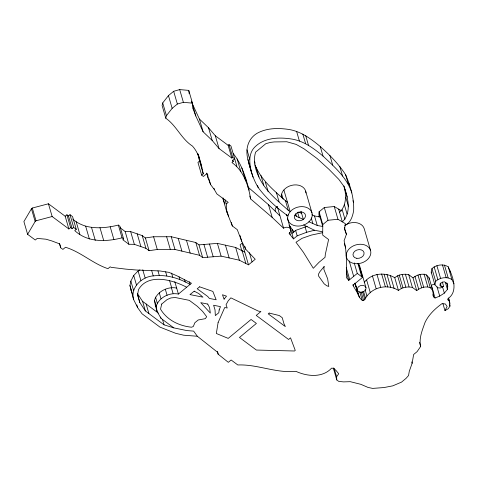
<?xml version="1.0" encoding="UTF-8"?>
<svg xmlns="http://www.w3.org/2000/svg" width="478" height="478" viewBox="0 0 478 478"><rect width="100%" height="100%" fill="white"/><g stroke="black" fill="none" stroke-linecap="round" stroke-linejoin="round"><path stroke-width="0.72" d="M319.041 217.072L319.083 211.832L324.293 207.518L334.253 206.532L341.633 210.888M319.083 211.832L322.781 224.576L322.722 231.818L314.434 230.235L303.709 224.983M287.983 215.889C276.72 208.038 266.431 198.507 258.168 187.519C252.976 178.921 250.335 169.254 247.939 159.586C245.238 149.572 247.676 139.122 256.877 133.404C266.168 128.212 277.037 127.853 287.362 129.245C300.196 130.829 310.628 138.489 320.26 146.531C329.73 154.968 338.741 164.085 345.648 174.787C350.416 186.139 354.24 198.298 353.648 210.738C352.543 216.642 350.738 222.467 345.086 225.485M251.786 173.323C249.719 165.131 247.974 155.792 253.483 148.509C262.41 138.005 277.377 137.001 290.134 138.805C302.974 140.383 313.401 148.043 323.038 156.091C334.319 166.762 347.052 177.643 351.838 192.945M432.859 294.717L433.48 296.838L435.052 298.009L439.73 296.109L444.343 293.122L447.438 289.417L447.653 284.141L444.504 281.799L442.168 282.235L440.065 283.974L439.981 285.587L441.278 286.555L443.62 286.364L442.389 282.116M333.28 367.899L336.775 379.932L338.741 381.396L343.533 381.892L350.237 381.671L360.836 384.324L368.024 387.425L372.613 388.405L384.019 387.55L392.773 385.848L401.502 382.137L406.061 378.361L408.559 375.523L409.264 371.352L412.12 363.31L413.637 354.503L417.109 351.629L420.658 346.454C418.734 338.328 422.361 329.981 425.056 322.393C428.742 314.62 435.064 308.728 441.899 303.709L445.323 303.942L447.121 306.529L444.958 310.61L442.903 303.53M336.775 379.932L336.614 376.766L338.717 373.76L335.759 370.157L333.286 368.317L331.595 368.138C322.507 378.074 307.127 376.497 295.906 371.334C276.296 373.455 257.481 364.152 237.829 364.971L231.137 359.994L228.317 362.33L218.141 354.18L217.753 352.417L197.318 336.249L183.672 335.203L175.671 333.303L159.981 327.137L142.074 313.813L137.628 307.623L133.589 299.497L129.938 285.515L130.864 281.112L133.715 275.495L138.094 270.966L139.929 269.897M133.589 299.497C130.136 287.684 141.894 276.601 153.223 275.908C166.129 274.282 178.892 278.077 190.047 284.434L189.258 281.703M339.571 212.31C346.586 205.791 346.46 194.612 343.951 186.014M338.645 209.125L342.344 221.87C351.641 212.889 348.092 198.268 344.375 187.424M443.62 286.364L440.519 287.959L437.938 287.864L434.896 284.822L431.198 272.084L431.963 268.606C436.163 264.734 443.309 263.587 448.221 266.814C452.636 276.212 458.772 291.186 447.982 298.648L447.617 299.563L449.619 301.588L449.965 306.111L448.25 308.716L444.958 310.61M434.896 284.822L435.661 281.351L431.963 268.606M231.824 158.051L228.126 145.306L228.992 144.589L232.696 157.334L231.824 158.051L219.038 148.533L212.226 140.514L203.102 131.767L195.783 115.951L193.249 109.187L192.461 103.129L188.756 90.384L179.686 89.595L173.663 91.286L168.453 95.6L162.723 102.931L162.09 105.477L165.794 118.221C176.579 125.762 181.305 138.883 192.455 146.077C199.392 153.749 201.124 164.074 203.246 173.837L201.65 175.157L203.419 176.472L206.89 173.598L207.679 174.183L208.085 178.019L210.589 184.55L214.455 189.748L216.845 193.901L228.209 202.349L226.249 203.969L226.859 212.13L232.35 225.98L237.267 229.643L241.701 241.235L245.65 249.146L255.228 259.267L248.494 264.836L239.359 260.211L221.105 256.124L202.666 257.618L199.517 255.276L174.966 249.48L157.292 249.498L149.088 250.687L145.939 248.345L134.348 244.342L128.863 244.258L122.762 239.717L123.629 239L119.93 226.255L118.353 225.084C103.176 228.777 85.383 230.163 72.746 219.133M165.794 118.221L166.428 115.676L172.152 108.345L177.362 104.031L183.391 102.34L192.461 103.129M197.318 336.249L193.65 331.111L186.79 330.573L173.813 327.878L161.02 318.36L157.071 311.429L155.326 305.43L154.49 300.298C157.011 291.502 167.987 286.161 176.663 288.067M157.071 311.429L156.234 306.296C158.756 297.501 169.732 292.16 178.408 294.066L191.463 283.263L176.896 275.794L168.997 272.376L159.879 270.942L136.618 270.028L125.834 269.126L111.272 267.357L110.173 266.844L107.962 268.672C93.037 263.766 80.8 251.936 65.504 247.251L62.899 249.402L60.736 247.795L59.499 243.547M344.351 227.187L346.407 234.268L344.106 240.703L345.63 247.986L346.526 261.155L346.46 277.658L348.767 280.395L357.281 273.428L354.222 262.906M354.939 283.37C357.299 288.963 356.917 296.414 362.234 300.327L363.627 300.519L364.822 299.527C370.755 287.386 387.138 283.131 398.449 290.451C402.231 287.182 407.626 286.358 412.4 287.421L416.726 290.642C420.276 287.631 425.844 285.796 430.284 287.714L432.757 290.534L433.48 296.838M65.169 216.229L66.908 214.789L70.613 227.534L68.874 228.968L65.169 216.229L48.445 203.783L32.307 208.044L31.44 208.761L23.9 221.571L27.605 234.316L35.276 240.022L37.23 238.408L46.008 239.209L51.702 240.894L59.648 243.888L60.736 247.795M27.605 234.316L35.145 221.505L36.011 220.788L52.144 216.522L68.874 228.968M364.212 282.379C371.531 273.081 384.981 271.767 394.744 277.706L398.449 290.451M70.003 214.7L73.702 227.444L72.184 228.705L68.479 215.96L70.003 214.7L72.56 216.606L76.265 229.35L74.741 230.605C87.564 242.615 106.17 241.922 122.057 237.829L123.629 239M197.778 153.366L199.541 161.092L197.946 162.412L201.65 175.157M232.846 160.088L233.258 161.504L231.955 162.586C243.505 170.61 248.536 185.53 250.609 198.902L272.203 217.448L283.579 228.203L284.44 227.731A4.768 3.603 -16.2 0 1 289.925 228.305A4.768 3.603 -16.2 0 1 289.829 232.78L289.1 233.419L293.498 238.898L297.191 235.839L306.655 232.284L314.434 230.235M291.921 233.461L295.613 230.408L307.199 226.291M322.781 224.576L327.998 220.262L337.958 219.277L345.337 223.632L344.56 229.422L346.407 234.268M358.482 263.33L362.557 277.354L352.925 285.324L358.028 293.994M416.726 290.642L413.028 277.897C416.571 274.886 422.14 273.052 426.579 274.969L429.059 277.79L432.757 290.534M435.661 281.351C439.868 277.479 447.014 276.332 451.925 279.558L453.969 283.848M394.744 277.706C398.527 274.438 403.922 273.619 408.696 274.677L413.028 277.897M279.666 215.578L268.499 204.709L248.01 187.107M434.687 283.908L431.353 285.264L435.052 298.009M120.169 227.797L125.158 231.513L130.649 231.597L142.241 235.606L145.39 237.948L153.587 236.753L171.261 236.735L195.813 242.531L198.962 244.873L202.666 257.618M198.962 244.873L217.4 243.38L235.654 247.467L244.79 252.097M311.961 214.765L314.506 215.954L319.991 216.916M308.925 221.756L317.284 225.508L322.77 226.476L319.065 213.732M137.431 294.293L139.815 302.484L145.36 310.921L164.056 324.831L173.813 327.878M298.607 212.077L301.6 213.361M294.89 215.22L296.509 216.426L303.345 219.36L300.979 211.216M186.659 287.242C172.952 279.971 148.299 272.729 138.518 289.584L137.58 294.687L139.815 302.484M228.992 144.589L230.958 146.053L236.873 166.242M192.383 103.863L199.404 119.022L208.522 127.769L215.333 135.794L228.126 145.306M232.696 157.334L234.662 158.798L232.272 160.775L233.258 161.504M255.025 164.856C261.06 179.907 273.619 190.298 285.468 200.718L287.427 202.182M347.153 196.984L343.951 186.414L338.771 179.322L328.978 169.343L317.099 158.535L304.11 148.873L296.157 144.398L286.764 141.757L274.241 141.93L270.387 142.402L265.804 143.711L255.599 152.153C253.035 160.327 255.138 169.523 258.939 177.033C265.296 190.877 277.168 200.324 288.246 210.278L290.206 211.736L283.89 189.999M357.281 273.428L362.557 277.354M66.908 214.789L68.479 215.96M73.702 227.444L76.265 229.35M70.613 227.534L72.184 228.705M137.431 293.528L142.587 301.367L158.367 313.108M431.198 272.084L431.909 272.998M288.987 225.054L294.006 231.842M233.174 153.498C241.725 164.038 245.638 177.332 249.175 190.202M155.326 305.43L156.043 306.691M130.817 289.943L131.749 291.813M223.047 197.904L223.154 199.392L224.899 203.795M191.32 101.175L192.078 103.206M249.008 163.763L253.011 177.165M448.221 266.814L451.925 279.558M444.456 265.075L448.155 277.82M442.461 264.926L446.165 277.67M446.822 282.862L447.85 286.406M445.377 282.337L447.438 289.417M448.591 298.045L449.619 301.588M448.501 298.409L449.941 303.363M449.553 304.695L449.965 306.111M436.898 265.72L440.602 278.465M442.491 286.752L444.343 293.122M440.25 283.012L441.278 286.555M434.132 266.808L437.836 279.552M437.053 286.908L439.73 296.109M426.579 274.969L430.284 287.714M424.076 274.073L427.78 286.818M419.977 274.491L423.681 287.236M417.981 275.095L421.68 287.84M414.946 276.308L418.65 289.053M408.696 274.677L412.4 287.421M405.374 274.169L409.078 286.914M402.153 274.45L405.858 287.194M419.421 342.206L420.658 346.454M399.244 275.083L402.948 287.822M397.606 275.77L401.311 288.515M390.46 275.812L394.165 288.557M386.995 274.509L390.693 287.254M411.707 361.894L412.12 363.31M384.133 274.36L387.831 287.099M381.635 273.99L385.34 286.728M370.57 250.526A12.518 9.464 -16.2 0 0 350.272 247.837A12.518 9.464 -16.2 0 0 354.778 263.599A12.518 9.464 -16.2 0 0 370.57 250.526L364.254 228.789A12.518 9.464 -16.2 0 0 344.955 225.347M376.951 274.372L380.655 287.117M345.648 174.787L348.426 184.341M352.991 200.682L353.583 202.726M372.416 275.848L376.12 288.593M339.804 166.493L342.577 176.053M345.803 197.277L348.582 206.831M366.638 280.06L370.342 292.799M344.291 204.459L347.07 214.019M329.904 155.487L332.682 165.041M365.939 287.571A4.469 3.382 -16.2 0 0 358.691 286.609A4.469 3.382 -16.2 0 0 360.298 292.237A4.469 3.382 -16.2 0 0 365.939 287.571L359.623 265.834A4.469 3.382 -16.2 0 0 358.584 264.37M357.849 263.408L361.721 276.732M342.206 209.723L344.985 219.277M365.09 289.68L366.943 296.055M363.585 291.55L365.431 297.925M362.557 291.741L364.822 299.527M320.26 146.531L323.038 156.091M361.159 292.022L363.627 300.519M359.767 291.831L362.234 300.327M334.253 206.532L337.958 219.277M344.393 243.738L345.63 247.986M349.209 260.976L353.69 276.404M359.504 297.669L354.987 283.066L358.685 295.804M352.985 284.458L353.391 285.874M346.269 267.752L349.735 279.672M346.299 271.898L348.767 280.395M305.717 135.716L308.495 145.27M324.293 207.518L327.998 220.262M302.849 134.091L305.621 143.645M296.653 131.57L299.425 141.124M314.506 215.954L317.284 225.508M305.663 191.152L311.979 212.889M311.244 217.968L312.827 223.429M305.078 226.853L306.655 232.284M297.597 212.232L299.15 217.562M295.733 213.762L296.509 216.426M295.613 230.408L297.191 235.839M285.468 200.718L288.246 210.278M334.146 368.269L336.614 376.766M292.279 229.506L293.247 232.828M281.667 194.146L283.125 199.165M289.799 226.154L293.498 238.898M286.334 214.538L286.74 215.942M287.356 218.046L290.815 229.966M289.638 232.386L290.254 234.507M276.314 192.281L279.092 201.836M277.264 206.466L283.579 228.203M265.404 182.22L268.182 191.774M260.964 175.516L263.736 185.076M268.499 204.709L272.203 217.448M254.493 161.229L255.091 163.279M256.16 167.473L258.939 177.033M257.576 185.47L258.168 187.519M246.989 149.793L249.761 159.353M247.939 159.586L250.717 169.146M241.874 167.969L245.578 180.708M249.785 196.07L250.609 198.902M237.142 158.905L240.846 171.65M249.391 252.677L252.067 261.884M215.333 135.794L219.038 148.533M244.826 246.319L245.65 249.146M240.052 235.57L241.701 241.235M248.494 264.836L242.179 243.099L240.099 244.82L241.904 251.052M208.522 127.769L212.226 140.514M242.065 250.514L245.77 263.259M225.019 199.72L226.249 203.969M231.322 222.443L232.35 225.98M227.164 211.581L228.604 216.54M223.154 199.392L226.859 212.13M199.404 119.022L203.102 131.767M235.654 247.467L239.359 260.211M192.491 104.622L195.783 115.951M192.837 107.771L193.249 109.187M214.042 188.332L214.455 189.748M208.94 178.886L210.589 184.55M206.645 173.066L208.085 178.019M225.455 245.184L229.159 257.929M179.686 89.595L183.391 102.34M198.328 154.478L199.559 158.726M198.131 154.705L201.83 167.449M199.541 161.092L203.246 173.837M173.663 91.286L177.362 104.031M217.4 243.38L221.105 256.124M168.453 95.6L172.152 108.345M209.501 244.019L213.2 256.764M162.723 102.931L166.428 115.676M203.939 244.473L207.643 257.218M195.813 242.531L199.517 255.276M186.474 240.326L190.178 253.071M217.317 351.348L218.141 354.18M178.204 238.373L181.903 251.117M184.424 279.379L185.219 282.11M171.261 236.735L174.966 249.48M179.071 276.81L179.865 279.54M166.625 236.741L170.329 249.486M174.793 281.632L178.408 294.066M171.56 273.099L172.749 277.192M169.588 280.61L171.668 287.768M171.297 287.415L173.042 293.408M165.633 271.821L166.822 275.92M153.587 236.753L157.292 249.498M165.334 289.304L167.079 295.302M157.961 270.865L159.347 275.645M145.39 237.948L149.088 250.687M159.258 292.799L161.002 298.798M142.241 235.606L145.939 248.345M151.634 270.446L153.223 275.908M162.472 319.37L164.056 324.831M137.198 233.862L140.902 246.606M155.535 297.071L157.274 303.07M160.632 317.028L161.02 318.36M154.49 300.298L156.234 306.296M142.773 269.831L145.151 278.023M130.649 231.597L134.348 244.342M138.094 270.966L140.873 280.526M125.158 231.513L128.863 244.258M146.131 304.002L148.903 313.562M142.587 301.367L145.36 310.921M133.715 275.495L136.493 285.055M118.353 225.084L122.057 237.829M130.864 281.112L133.637 290.666M136.833 304.892L137.628 307.623M129.938 285.515L132.711 295.069M110.209 226.823L113.913 239.562M99.962 227.671L103.666 240.416M91.573 227.606L95.277 240.35M85.676 226.273L89.374 239.018M76.157 221.673L79.862 234.411M48.445 203.783L52.144 216.522M32.307 208.044L36.011 220.788M31.44 208.761L35.145 221.505M349.06 183.391L349.436 185.482M245.471 177.458L246.068 181.084M188.756 90.384L189.198 93.754M429.059 277.79L429.214 279.194M450.264 271.11L450.318 272.382M305.938 192.993A12.518 9.464 -16.2 0 0 298.529 185.201A12.518 9.464 -16.2 0 0 285.366 188.463L283.287 190.626L281.912 193.058L281.339 195.598A12.518 9.464 -16.2 0 0 281.458 197.474M275.483 211.061A4.768 3.603 -16.2 0 1 277.055 206.58M322.716 232.666L322.698 235.128L328.601 239.52L325.327 254.35L325.034 257.337L319.023 262.314L313.305 268.289L303.327 252.175L295.984 242.25L302.06 238.325L311.333 235.092L322.716 232.666M324.132 266.545L323.851 269.371L327.651 278.794L328.786 286.453L326.791 285.784L324.15 283.818L318.527 275.937L318.444 274.247L319.824 271.749L324.132 266.545M219.163 309.947L218.81 312.726L215.333 315.605L215.028 309.917L213.612 305.251L220.501 306.643L219.163 309.947M218.093 322.608L216.337 333.495L228.221 338.388L251.075 319.471L256.405 323.439L239.466 337.462L256.393 350.057L294.55 350.995L295.255 350.41L290.534 337.832L288.563 339.464L256.232 315.414L260.904 311.548L258.257 311.07L230.85 297.836L228.167 300.883L226.046 304.743L227.211 307.999L224.726 307.497L218.093 322.608M288.228 214.795L287.654 217.341A12.518 9.464 -16.2 0 0 302.544 225.449L305.573 224.242L308.214 222.497L310.294 220.334A12.518 9.464 -16.2 0 0 307.91 208.067A12.518 9.464 -16.2 0 0 291.682 210.201L289.602 212.363L288.228 214.795M161.701 304.056L160.536 309.152C167.043 320.158 179.166 325.918 191.547 327.221L193.303 326.504L194.875 322.728L198.179 319.991L205.361 318.653L206.675 316.711L202.588 311.369L197.247 306.255L189.3 300.345L175.217 297.501L170.939 297.925L167.127 299.563L161.701 304.056M224.451 298.642L224.11 299.336L222.473 294.765L226.524 296.175L224.451 298.642M295.267 214.544L294.645 215.65A5.664 4.278 -16.2 0 0 296.348 220.101A5.664 4.278 -16.2 0 0 302.49 219.922L303.685 219.133A5.664 4.278 -16.2 0 0 303.548 212.602A5.664 4.278 -16.2 0 0 295.267 214.544M269.192 313.072L268.236 313.861L285.348 326.588L283.986 323.791L282.247 317.727L279.295 315.534L269.192 313.072M194.205 291.18L189.963 294.591L202.953 297.161L198.8 293.576L194.205 291.18M199.625 286.818L197.211 288.76L207.691 296.45L209.382 298.433L216.158 299.772L212.847 291.419L199.625 286.818M207.733 304.068L200.76 302.658L210.332 313.084L209.561 307.599L207.733 304.068M356.839 258.335A5.664 4.278 -16.2 0 0 363.985 252.42A5.664 4.278 -16.2 0 0 354.801 251.207A5.664 4.278 -16.2 0 0 356.839 258.335"/></g></svg>
